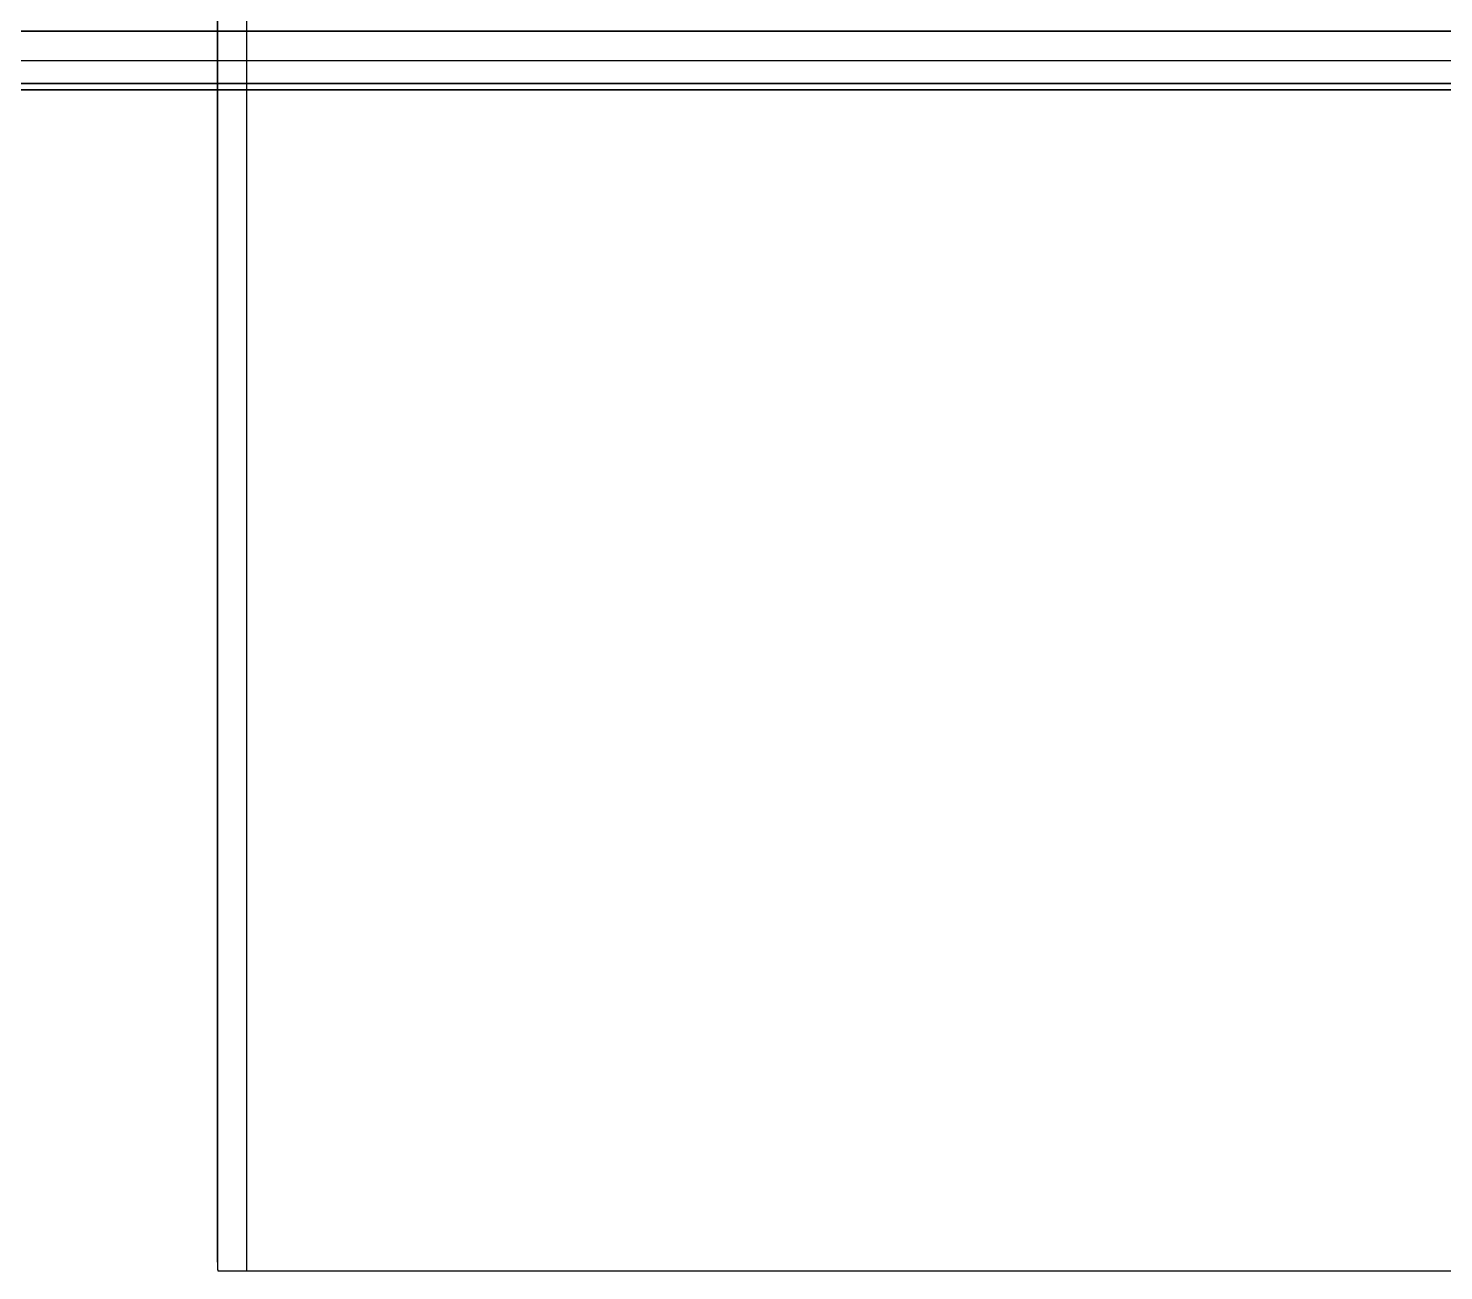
# Model space of a CAD drawing. Extents: x -20.3 to 9, y -60.3 to 4.7.
# Drawn here: x -5.965 to -2.95, y -2.766 to -0.119 of the extents above; entities that cross this region are included whole.
import ezdxf

# ---------------------------------------------------------------- set-up
doc = ezdxf.new("R2010")
doc.units = 0
doc.layers.get('0').update_dxf_attribs({"linetype": 'CONTINUOUS'})

# ---------------------------------------------------------------- blocks, each defined once
blk = doc.blocks.new('*U12')
at = {"color": 1, "extrusion": (2e-16, -1.2e-15, -1)}
for p, q in [((-5.5625, -2.7478, -8.4176), (-5.5625, 2.7166, -8.4176)), ((-5.5618, -2.7656, -8.4176), (5.5618, -2.7656, -8.4176))]:
    blk.add_line(p, q, dxfattribs=at)
at = {"color": 1, "extrusion": (-1, 0, -2e-16)}
blk.add_line((-5.5625, -2.7478, -8.4176), (-5.5625, 2.7166, -8.4176), dxfattribs=at)
at = {"color": 1, "extrusion": (0, -1, 5e-16)}
for p, q in [((-5.5618, -2.7656, -8.4176), (5.5618, -2.7656, -8.4176)), ((-5.5, -2.7656, -8.3551), (5.5, -2.7656, -8.3551))]:
    blk.add_line(p, q, dxfattribs=at)
at = {"color": 1}
blk.add_line((-5.5, -2.7656, -8.3551), (5.5, -2.7656, -8.3551), dxfattribs=at)
for points in [[(-5.5625, -2.7478, -8.4176), (-5.5625, -2.7479, -8.4176), (-5.5625, -2.7481, -8.4176), (-5.5625, -2.7482, -8.4176), (-5.5625, -2.7483, -8.4176), (-5.5625, -2.7485, -8.4176), (-5.5625, -2.7486, -8.4176), (-5.5625, -2.7487, -8.4176), (-5.5625, -2.7489, -8.4176), (-5.5625, -2.749, -8.4176), (-5.5625, -2.7492, -8.4176), (-5.5625, -2.7493, -8.4176), (-5.5625, -2.7494, -8.4176), (-5.5625, -2.7496, -8.4176), (-5.5625, -2.7497, -8.4176), (-5.5625, -2.7498, -8.4176), (-5.5625, -2.75, -8.4176), (-5.5625, -2.7501, -8.4176), (-5.5625, -2.7502, -8.4176), (-5.5625, -2.7504, -8.4176), (-5.5625, -2.7505, -8.4176), (-5.5625, -2.7506, -8.4176), (-5.5625, -2.7508, -8.4176), (-5.5625, -2.7509, -8.4176), (-5.5625, -2.7511, -8.4176), (-5.5625, -2.7512, -8.4176), (-5.5625, -2.7513, -8.4176), (-5.5625, -2.7515, -8.4176), (-5.5625, -2.7516, -8.4176), (-5.5625, -2.7517, -8.4176), (-5.5625, -2.7519, -8.4176), (-5.5625, -2.752, -8.4176), (-5.5625, -2.7522, -8.4176), (-5.5625, -2.7523, -8.4176), (-5.5625, -2.7524, -8.4176), (-5.5625, -2.7526, -8.4176), (-5.5625, -2.7527, -8.4176), (-5.5624, -2.7529, -8.4176), (-5.5624, -2.753, -8.4176), (-5.5624, -2.7531, -8.4176), (-5.5624, -2.7533, -8.4176), (-5.5624, -2.7534, -8.4176), (-5.5624, -2.7535, -8.4176), (-5.5624, -2.7537, -8.4176), (-5.5624, -2.7538, -8.4176), (-5.5624, -2.754, -8.4176), (-5.5624, -2.7541, -8.4176), (-5.5624, -2.7542, -8.4176), (-5.5624, -2.7544, -8.4176), (-5.5624, -2.7545, -8.4176), (-5.5624, -2.7547, -8.4176), (-5.5624, -2.7548, -8.4176), (-5.5624, -2.7549, -8.4176), (-5.5624, -2.7551, -8.4176), (-5.5624, -2.7552, -8.4176), (-5.5624, -2.7553, -8.4176), (-5.5624, -2.7555, -8.4176), (-5.5624, -2.7556, -8.4176), (-5.5624, -2.7558, -8.4176), (-5.5624, -2.7559, -8.4176), (-5.5624, -2.7561, -8.4176), (-5.5623, -2.7562, -8.4176), (-5.5623, -2.7563, -8.4176), (-5.5623, -2.7565, -8.4176), (-5.5623, -2.7566, -8.4176), (-5.5623, -2.7568, -8.4176), (-5.5623, -2.7569, -8.4176), (-5.5623, -2.757, -8.4176), (-5.5623, -2.7572, -8.4176), (-5.5623, -2.7573, -8.4176), (-5.5623, -2.7575, -8.4176), (-5.5623, -2.7576, -8.4176), (-5.5623, -2.7578, -8.4176), (-5.5623, -2.7579, -8.4176), (-5.5623, -2.758, -8.4176), (-5.5623, -2.7582, -8.4176), (-5.5622, -2.7583, -8.4176), (-5.5622, -2.7585, -8.4176), (-5.5622, -2.7586, -8.4176), (-5.5622, -2.7587, -8.4176), (-5.5622, -2.7589, -8.4176), (-5.5622, -2.759, -8.4176), (-5.5622, -2.7592, -8.4176), (-5.5622, -2.7593, -8.4176), (-5.5622, -2.7595, -8.4176), (-5.5622, -2.7596, -8.4176), (-5.5622, -2.7597, -8.4176), (-5.5622, -2.7599, -8.4176), (-5.5622, -2.76, -8.4176), (-5.5622, -2.7602, -8.4176), (-5.5621, -2.7603, -8.4176), (-5.5621, -2.7605, -8.4176), (-5.5621, -2.7606, -8.4176), (-5.5621, -2.7607, -8.4176), (-5.5621, -2.7609, -8.4176), (-5.5621, -2.761, -8.4176), (-5.5621, -2.7612, -8.4176), (-5.5621, -2.7613, -8.4176), (-5.5621, -2.7614, -8.4176), (-5.5621, -2.7616, -8.4176), (-5.5621, -2.7617, -8.4176), (-5.5621, -2.7619, -8.4176), (-5.562, -2.762, -8.4176), (-5.562, -2.7622, -8.4176), (-5.562, -2.7623, -8.4176), (-5.562, -2.7624, -8.4176), (-5.562, -2.7626, -8.4176), (-5.562, -2.7627, -8.4176), (-5.562, -2.7629, -8.4176), (-5.562, -2.763, -8.4176), (-5.562, -2.7632, -8.4176), (-5.562, -2.7633, -8.4176), (-5.562, -2.7635, -8.4176), (-5.5619, -2.7636, -8.4176), (-5.5619, -2.7637, -8.4176), (-5.5619, -2.7639, -8.4176), (-5.5619, -2.764, -8.4176), (-5.5619, -2.7642, -8.4176), (-5.5619, -2.7643, -8.4176), (-5.5619, -2.7645, -8.4176), (-5.5619, -2.7646, -8.4176), (-5.5618, -2.7648, -8.4176), (-5.5618, -2.7649, -8.4176), (-5.5618, -2.7651, -8.4176), (-5.5618, -2.7652, -8.4176), (-5.5618, -2.7653, -8.4176), (-5.5618, -2.7655, -8.4176), (-5.5618, -2.7656, -8.4176)], [(-5.5625, -2.7478, -8.4176), (-5.5625, -2.7479, -8.4176), (-5.5625, -2.7481, -8.4176), (-5.5625, -2.7482, -8.4176), (-5.5625, -2.7483, -8.4176), (-5.5625, -2.7485, -8.4176), (-5.5625, -2.7486, -8.4176), (-5.5625, -2.7487, -8.4176), (-5.5625, -2.7489, -8.4176), (-5.5625, -2.749, -8.4176), (-5.5625, -2.7492, -8.4176), (-5.5625, -2.7493, -8.4176), (-5.5625, -2.7494, -8.4176), (-5.5625, -2.7496, -8.4176), (-5.5625, -2.7497, -8.4176), (-5.5625, -2.7498, -8.4176), (-5.5625, -2.75, -8.4176), (-5.5625, -2.7501, -8.4176), (-5.5625, -2.7502, -8.4176), (-5.5625, -2.7504, -8.4176), (-5.5625, -2.7505, -8.4176), (-5.5625, -2.7506, -8.4176), (-5.5625, -2.7508, -8.4176), (-5.5625, -2.7509, -8.4176), (-5.5625, -2.7511, -8.4176), (-5.5625, -2.7512, -8.4176), (-5.5625, -2.7513, -8.4176), (-5.5625, -2.7515, -8.4176), (-5.5625, -2.7516, -8.4176), (-5.5625, -2.7517, -8.4176), (-5.5625, -2.7519, -8.4176), (-5.5625, -2.752, -8.4176), (-5.5625, -2.7522, -8.4176), (-5.5625, -2.7523, -8.4176), (-5.5625, -2.7524, -8.4176), (-5.5625, -2.7526, -8.4176), (-5.5625, -2.7527, -8.4176), (-5.5624, -2.7529, -8.4176), (-5.5624, -2.753, -8.4176), (-5.5624, -2.7531, -8.4176), (-5.5624, -2.7533, -8.4176), (-5.5624, -2.7534, -8.4176), (-5.5624, -2.7535, -8.4176), (-5.5624, -2.7537, -8.4176), (-5.5624, -2.7538, -8.4176), (-5.5624, -2.754, -8.4176), (-5.5624, -2.7541, -8.4176), (-5.5624, -2.7542, -8.4176), (-5.5624, -2.7544, -8.4176), (-5.5624, -2.7545, -8.4176), (-5.5624, -2.7547, -8.4176), (-5.5624, -2.7548, -8.4176), (-5.5624, -2.7549, -8.4176), (-5.5624, -2.7551, -8.4176), (-5.5624, -2.7552, -8.4176), (-5.5624, -2.7553, -8.4176), (-5.5624, -2.7555, -8.4176), (-5.5624, -2.7556, -8.4176), (-5.5624, -2.7558, -8.4176), (-5.5624, -2.7559, -8.4176), (-5.5624, -2.7561, -8.4176), (-5.5623, -2.7562, -8.4176), (-5.5623, -2.7563, -8.4176), (-5.5623, -2.7565, -8.4176), (-5.5623, -2.7566, -8.4176), (-5.5623, -2.7568, -8.4176), (-5.5623, -2.7569, -8.4176), (-5.5623, -2.757, -8.4176), (-5.5623, -2.7572, -8.4176), (-5.5623, -2.7573, -8.4176), (-5.5623, -2.7575, -8.4176), (-5.5623, -2.7576, -8.4176), (-5.5623, -2.7578, -8.4176), (-5.5623, -2.7579, -8.4176), (-5.5623, -2.758, -8.4176), (-5.5623, -2.7582, -8.4176), (-5.5622, -2.7583, -8.4176), (-5.5622, -2.7585, -8.4176), (-5.5622, -2.7586, -8.4176), (-5.5622, -2.7587, -8.4176), (-5.5622, -2.7589, -8.4176), (-5.5622, -2.759, -8.4176), (-5.5622, -2.7592, -8.4176), (-5.5622, -2.7593, -8.4176), (-5.5622, -2.7595, -8.4176), (-5.5622, -2.7596, -8.4176), (-5.5622, -2.7597, -8.4176), (-5.5622, -2.7599, -8.4176), (-5.5622, -2.76, -8.4176), (-5.5622, -2.7602, -8.4176), (-5.5621, -2.7603, -8.4176), (-5.5621, -2.7605, -8.4176), (-5.5621, -2.7606, -8.4176), (-5.5621, -2.7607, -8.4176), (-5.5621, -2.7609, -8.4176), (-5.5621, -2.761, -8.4176), (-5.5621, -2.7612, -8.4176), (-5.5621, -2.7613, -8.4176), (-5.5621, -2.7614, -8.4176), (-5.5621, -2.7616, -8.4176), (-5.5621, -2.7617, -8.4176), (-5.5621, -2.7619, -8.4176), (-5.562, -2.762, -8.4176), (-5.562, -2.7622, -8.4176), (-5.562, -2.7623, -8.4176), (-5.562, -2.7624, -8.4176), (-5.562, -2.7626, -8.4176), (-5.562, -2.7627, -8.4176), (-5.562, -2.7629, -8.4176), (-5.562, -2.763, -8.4176), (-5.562, -2.7632, -8.4176), (-5.562, -2.7633, -8.4176), (-5.562, -2.7635, -8.4176), (-5.5619, -2.7636, -8.4176), (-5.5619, -2.7637, -8.4176), (-5.5619, -2.7639, -8.4176), (-5.5619, -2.764, -8.4176), (-5.5619, -2.7642, -8.4176), (-5.5619, -2.7643, -8.4176), (-5.5619, -2.7645, -8.4176), (-5.5619, -2.7646, -8.4176), (-5.5618, -2.7648, -8.4176), (-5.5618, -2.7649, -8.4176), (-5.5618, -2.7651, -8.4176), (-5.5618, -2.7652, -8.4176), (-5.5618, -2.7653, -8.4176), (-5.5618, -2.7655, -8.4176), (-5.5618, -2.7656, -8.4176)], [(-5.5618, -2.7656, -8.4176), (-5.5617, -2.7656, -8.4173), (-5.5617, -2.7656, -8.417), (-5.5617, -2.7656, -8.4167), (-5.5616, -2.7656, -8.4164), (-5.5616, -2.7656, -8.4161), (-5.5615, -2.7656, -8.4158), (-5.5615, -2.7656, -8.4155), (-5.5614, -2.7656, -8.4152), (-5.5614, -2.7656, -8.4149), (-5.5613, -2.7656, -8.4146), (-5.5613, -2.7656, -8.4143), (-5.5612, -2.7656, -8.4139), (-5.5612, -2.7656, -8.4137), (-5.5611, -2.7656, -8.4133), (-5.5611, -2.7656, -8.413), (-5.561, -2.7656, -8.4127), (-5.5609, -2.7656, -8.4124), (-5.5609, -2.7656, -8.4121), (-5.5608, -2.7656, -8.4118), (-5.5608, -2.7656, -8.4115), (-5.5607, -2.7656, -8.4112), (-5.5606, -2.7656, -8.4109), (-5.5606, -2.7656, -8.4106), (-5.5605, -2.7656, -8.4103), (-5.5604, -2.7656, -8.41), (-5.5604, -2.7656, -8.4097), (-5.5603, -2.7656, -8.4094), (-5.5602, -2.7656, -8.4091), (-5.5602, -2.7656, -8.4088), (-5.5601, -2.7656, -8.4085), (-5.56, -2.7656, -8.4082), (-5.5599, -2.7656, -8.4079), (-5.5599, -2.7656, -8.4076), (-5.5598, -2.7656, -8.4073), (-5.5597, -2.7656, -8.407), (-5.5596, -2.7656, -8.4067), (-5.5596, -2.7656, -8.4064), (-5.5595, -2.7656, -8.4062), (-5.5594, -2.7656, -8.4059), (-5.5593, -2.7656, -8.4056), (-5.5592, -2.7656, -8.4053), (-5.5592, -2.7656, -8.405), (-5.5591, -2.7656, -8.4047), (-5.559, -2.7656, -8.4044), (-5.5589, -2.7656, -8.4041), (-5.5588, -2.7656, -8.4038), (-5.5587, -2.7656, -8.4035), (-5.5586, -2.7656, -8.4033), (-5.5586, -2.7656, -8.403), (-5.5585, -2.7656, -8.4027), (-5.5584, -2.7656, -8.4024), (-5.5583, -2.7656, -8.4021), (-5.5582, -2.7656, -8.4019), (-5.5581, -2.7656, -8.4016), (-5.558, -2.7656, -8.4013), (-5.5579, -2.7656, -8.401), (-5.5578, -2.7656, -8.4008), (-5.5577, -2.7656, -8.4005), (-5.5576, -2.7656, -8.4002), (-5.5575, -2.7656, -8.3999), (-5.5574, -2.7656, -8.3997), (-5.5573, -2.7656, -8.3994), (-5.5572, -2.7656, -8.3991), (-5.5571, -2.7656, -8.3989), (-5.557, -2.7656, -8.3986), (-5.5569, -2.7656, -8.3983), (-5.5568, -2.7656, -8.3981), (-5.5567, -2.7656, -8.3978), (-5.5566, -2.7656, -8.3975), (-5.5565, -2.7656, -8.3973), (-5.5564, -2.7656, -8.397), (-5.5563, -2.7656, -8.3967), (-5.5562, -2.7656, -8.3965), (-5.5561, -2.7656, -8.3962), (-5.556, -2.7656, -8.3959), (-5.5558, -2.7656, -8.3956), (-5.5557, -2.7656, -8.3954), (-5.5556, -2.7656, -8.3951), (-5.5555, -2.7656, -8.3948), (-5.5553, -2.7656, -8.3946), (-5.5552, -2.7656, -8.3943), (-5.5551, -2.7656, -8.394), (-5.555, -2.7656, -8.3938), (-5.5549, -2.7656, -8.3935), (-5.5547, -2.7656, -8.3932), (-5.5546, -2.7656, -8.3929), (-5.5545, -2.7656, -8.3927), (-5.5543, -2.7656, -8.3924), (-5.5542, -2.7656, -8.3921), (-5.5541, -2.7656, -8.3918), (-5.5539, -2.7656, -8.3916), (-5.5538, -2.7656, -8.3913), (-5.5536, -2.7656, -8.391), (-5.5535, -2.7656, -8.3908), (-5.5534, -2.7656, -8.3905), (-5.5532, -2.7656, -8.3902), (-5.5531, -2.7656, -8.39), (-5.5529, -2.7656, -8.3897), (-5.5528, -2.7656, -8.3894), (-5.5526, -2.7656, -8.3891), (-5.5525, -2.7656, -8.3889), (-5.5523, -2.7656, -8.3886), (-5.5522, -2.7656, -8.3883), (-5.552, -2.7656, -8.3881), (-5.5519, -2.7656, -8.3878), (-5.5517, -2.7656, -8.3875), (-5.5516, -2.7656, -8.3873), (-5.5514, -2.7656, -8.387), (-5.5513, -2.7656, -8.3867), (-5.5511, -2.7656, -8.3865), (-5.5509, -2.7656, -8.3862), (-5.5508, -2.7656, -8.3859), (-5.5506, -2.7656, -8.3857), (-5.5505, -2.7656, -8.3854), (-5.5503, -2.7656, -8.3851), (-5.5501, -2.7656, -8.3849), (-5.55, -2.7656, -8.3846), (-5.5498, -2.7656, -8.3844), (-5.5496, -2.7656, -8.3841), (-5.5495, -2.7656, -8.3838), (-5.5493, -2.7656, -8.3836), (-5.5491, -2.7656, -8.3833), (-5.549, -2.7656, -8.3831), (-5.5488, -2.7656, -8.3828), (-5.5486, -2.7656, -8.3826), (-5.5484, -2.7656, -8.3823), (-5.5483, -2.7656, -8.382), (-5.5481, -2.7656, -8.3818), (-5.5479, -2.7656, -8.3816), (-5.5477, -2.7656, -8.3813), (-5.5476, -2.7656, -8.3811), (-5.5474, -2.7656, -8.3808), (-5.5472, -2.7656, -8.3806), (-5.547, -2.7656, -8.3803), (-5.5469, -2.7656, -8.3801), (-5.5467, -2.7656, -8.3798), (-5.5465, -2.7656, -8.3796), (-5.5463, -2.7656, -8.3793), (-5.5461, -2.7656, -8.3791), (-5.546, -2.7656, -8.3789), (-5.5458, -2.7656, -8.3786), (-5.5456, -2.7656, -8.3784), (-5.5454, -2.7656, -8.3782), (-5.5452, -2.7656, -8.3779), (-5.545, -2.7656, -8.3777), (-5.5449, -2.7656, -8.3775), (-5.5447, -2.7656, -8.3772), (-5.5445, -2.7656, -8.377), (-5.5443, -2.7656, -8.3768), (-5.5441, -2.7656, -8.3766), (-5.5439, -2.7656, -8.3764), (-5.5437, -2.7656, -8.3761), (-5.5436, -2.7656, -8.3759), (-5.5434, -2.7656, -8.3757), (-5.5432, -2.7656, -8.3755), (-5.543, -2.7656, -8.3753), (-5.5428, -2.7656, -8.3751), (-5.5426, -2.7656, -8.3749), (-5.5424, -2.7656, -8.3746), (-5.5422, -2.7656, -8.3744), (-5.542, -2.7656, -8.3742), (-5.5418, -2.7656, -8.374), (-5.5416, -2.7656, -8.3738), (-5.5414, -2.7656, -8.3736), (-5.5412, -2.7656, -8.3734), (-5.541, -2.7656, -8.3732), (-5.5408, -2.7656, -8.373), (-5.5406, -2.7656, -8.3728), (-5.5404, -2.7656, -8.3726), (-5.5402, -2.7656, -8.3724), (-5.54, -2.7656, -8.3721), (-5.5397, -2.7656, -8.3719), (-5.5395, -2.7656, -8.3717), (-5.5393, -2.7656, -8.3715), (-5.5391, -2.7656, -8.3713), (-5.5389, -2.7656, -8.3711), (-5.5386, -2.7656, -8.3709), (-5.5384, -2.7656, -8.3707), (-5.5382, -2.7656, -8.3705), (-5.538, -2.7656, -8.3703), (-5.5377, -2.7656, -8.3701), (-5.5375, -2.7656, -8.3699), (-5.5373, -2.7656, -8.3697), (-5.5371, -2.7656, -8.3695), (-5.5368, -2.7656, -8.3693), (-5.5366, -2.7656, -8.3691), (-5.5364, -2.7656, -8.3689), (-5.5361, -2.7656, -8.3687), (-5.5359, -2.7656, -8.3685), (-5.5357, -2.7656, -8.3683), (-5.5354, -2.7656, -8.3681), (-5.5352, -2.7656, -8.3679), (-5.5349, -2.7656, -8.3677), (-5.5347, -2.7656, -8.3676), (-5.5344, -2.7656, -8.3674), (-5.5342, -2.7656, -8.3672), (-5.5339, -2.7656, -8.367), (-5.5337, -2.7656, -8.3668), (-5.5335, -2.7656, -8.3666), (-5.5332, -2.7656, -8.3664), (-5.533, -2.7656, -8.3663), (-5.5327, -2.7656, -8.3661), (-5.5325, -2.7656, -8.3659), (-5.5322, -2.7656, -8.3657), (-5.532, -2.7656, -8.3655), (-5.5317, -2.7656, -8.3654), (-5.5315, -2.7656, -8.3652), (-5.5312, -2.7656, -8.365), (-5.5309, -2.7656, -8.3648), (-5.5307, -2.7656, -8.3647), (-5.5304, -2.7656, -8.3645), (-5.5302, -2.7656, -8.3643), (-5.5299, -2.7656, -8.3642), (-5.5297, -2.7656, -8.364), (-5.5294, -2.7656, -8.3638), (-5.5291, -2.7656, -8.3637), (-5.5289, -2.7656, -8.3635), (-5.5286, -2.7656, -8.3633), (-5.5284, -2.7656, -8.3632), (-5.5281, -2.7656, -8.363), (-5.5279, -2.7656, -8.3629), (-5.5276, -2.7656, -8.3627), (-5.5274, -2.7656, -8.3626), (-5.5271, -2.7656, -8.3624), (-5.5268, -2.7656, -8.3623), (-5.5266, -2.7656, -8.3621), (-5.5263, -2.7656, -8.362), (-5.526, -2.7656, -8.3618), (-5.5258, -2.7656, -8.3617), (-5.5255, -2.7656, -8.3615), (-5.5253, -2.7656, -8.3614), (-5.525, -2.7656, -8.3613), (-5.5248, -2.7656, -8.3611), (-5.5245, -2.7656, -8.361), (-5.5242, -2.7656, -8.3609), (-5.524, -2.7656, -8.3607), (-5.5237, -2.7656, -8.3606), (-5.5235, -2.7656, -8.3605), (-5.5232, -2.7656, -8.3604), (-5.5229, -2.7656, -8.3602), (-5.5227, -2.7656, -8.3601), (-5.5224, -2.7656, -8.36), (-5.5222, -2.7656, -8.3599), (-5.5219, -2.7656, -8.3598), (-5.5216, -2.7656, -8.3597), (-5.5214, -2.7656, -8.3596), (-5.5211, -2.7656, -8.3594), (-5.5208, -2.7656, -8.3593), (-5.5206, -2.7656, -8.3592), (-5.5203, -2.7656, -8.3591), (-5.52, -2.7656, -8.359), (-5.5197, -2.7656, -8.3589), (-5.5195, -2.7656, -8.3588), (-5.5192, -2.7656, -8.3587), (-5.5189, -2.7656, -8.3586), (-5.5186, -2.7656, -8.3585), (-5.5183, -2.7656, -8.3584), (-5.5181, -2.7656, -8.3583), (-5.5178, -2.7656, -8.3582), (-5.5175, -2.7656, -8.3581), (-5.5172, -2.7656, -8.358), (-5.5169, -2.7656, -8.3579), (-5.5166, -2.7656, -8.3578), (-5.5163, -2.7656, -8.3577), (-5.516, -2.7656, -8.3576), (-5.5158, -2.7656, -8.3575), (-5.5155, -2.7656, -8.3575), (-5.5152, -2.7656, -8.3574), (-5.5149, -2.7656, -8.3573), (-5.5146, -2.7656, -8.3572), (-5.5143, -2.7656, -8.3571), (-5.514, -2.7656, -8.357), (-5.5137, -2.7656, -8.357), (-5.5134, -2.7656, -8.3569), (-5.5131, -2.7656, -8.3568), (-5.5128, -2.7656, -8.3567), (-5.5125, -2.7656, -8.3567), (-5.5122, -2.7656, -8.3566), (-5.5119, -2.7656, -8.3565), (-5.5116, -2.7656, -8.3565), (-5.5113, -2.7656, -8.3564), (-5.511, -2.7656, -8.3563), (-5.5107, -2.7656, -8.3563), (-5.5104, -2.7656, -8.3562), (-5.5101, -2.7656, -8.3561), (-5.5098, -2.7656, -8.3561), (-5.5095, -2.7656, -8.356), (-5.5092, -2.7656, -8.356), (-5.5089, -2.7656, -8.3559), (-5.5086, -2.7656, -8.3559), (-5.5083, -2.7656, -8.3558), (-5.508, -2.7656, -8.3558), (-5.5077, -2.7656, -8.3557), (-5.5074, -2.7656, -8.3557), (-5.5071, -2.7656, -8.3556), (-5.5068, -2.7656, -8.3556), (-5.5065, -2.7656, -8.3556), (-5.5062, -2.7656, -8.3555), (-5.5059, -2.7656, -8.3555), (-5.5056, -2.7656, -8.3554), (-5.5053, -2.7656, -8.3554), (-5.505, -2.7656, -8.3554), (-5.5047, -2.7656, -8.3553), (-5.5044, -2.7656, -8.3553), (-5.5041, -2.7656, -8.3553), (-5.5038, -2.7656, -8.3553), (-5.5035, -2.7656, -8.3552), (-5.5032, -2.7656, -8.3552), (-5.5029, -2.7656, -8.3552), (-5.5026, -2.7656, -8.3552), (-5.5023, -2.7656, -8.3552), (-5.502, -2.7656, -8.3552), (-5.5017, -2.7656, -8.3552), (-5.5014, -2.7656, -8.3551), (-5.5011, -2.7656, -8.3551), (-5.5009, -2.7656, -8.3551), (-5.5006, -2.7656, -8.3551), (-5.5003, -2.7656, -8.3551), (-5.5, -2.7656, -8.3551)], [(-5.5618, -2.7656, -8.4176), (-5.5617, -2.7656, -8.4173), (-5.5617, -2.7656, -8.417), (-5.5617, -2.7656, -8.4167), (-5.5616, -2.7656, -8.4164), (-5.5616, -2.7656, -8.4161), (-5.5615, -2.7656, -8.4158), (-5.5615, -2.7656, -8.4155), (-5.5614, -2.7656, -8.4152), (-5.5614, -2.7656, -8.4149), (-5.5613, -2.7656, -8.4146), (-5.5613, -2.7656, -8.4143), (-5.5612, -2.7656, -8.4139), (-5.5612, -2.7656, -8.4137), (-5.5611, -2.7656, -8.4133), (-5.5611, -2.7656, -8.413), (-5.561, -2.7656, -8.4127), (-5.5609, -2.7656, -8.4124), (-5.5609, -2.7656, -8.4121), (-5.5608, -2.7656, -8.4118), (-5.5608, -2.7656, -8.4115), (-5.5607, -2.7656, -8.4112), (-5.5606, -2.7656, -8.4109), (-5.5606, -2.7656, -8.4106), (-5.5605, -2.7656, -8.4103), (-5.5604, -2.7656, -8.41), (-5.5604, -2.7656, -8.4097), (-5.5603, -2.7656, -8.4094), (-5.5602, -2.7656, -8.4091), (-5.5602, -2.7656, -8.4088), (-5.5601, -2.7656, -8.4085), (-5.56, -2.7656, -8.4082), (-5.5599, -2.7656, -8.4079), (-5.5599, -2.7656, -8.4076), (-5.5598, -2.7656, -8.4073), (-5.5597, -2.7656, -8.407), (-5.5596, -2.7656, -8.4067), (-5.5596, -2.7656, -8.4064), (-5.5595, -2.7656, -8.4062), (-5.5594, -2.7656, -8.4059), (-5.5593, -2.7656, -8.4056), (-5.5592, -2.7656, -8.4053), (-5.5592, -2.7656, -8.405), (-5.5591, -2.7656, -8.4047), (-5.559, -2.7656, -8.4044), (-5.5589, -2.7656, -8.4041), (-5.5588, -2.7656, -8.4038), (-5.5587, -2.7656, -8.4035), (-5.5586, -2.7656, -8.4033), (-5.5586, -2.7656, -8.403), (-5.5585, -2.7656, -8.4027), (-5.5584, -2.7656, -8.4024), (-5.5583, -2.7656, -8.4021), (-5.5582, -2.7656, -8.4019), (-5.5581, -2.7656, -8.4016), (-5.558, -2.7656, -8.4013), (-5.5579, -2.7656, -8.401), (-5.5578, -2.7656, -8.4008), (-5.5577, -2.7656, -8.4005), (-5.5576, -2.7656, -8.4002), (-5.5575, -2.7656, -8.3999), (-5.5574, -2.7656, -8.3997), (-5.5573, -2.7656, -8.3994), (-5.5572, -2.7656, -8.3991), (-5.5571, -2.7656, -8.3989), (-5.557, -2.7656, -8.3986), (-5.5569, -2.7656, -8.3983), (-5.5568, -2.7656, -8.3981), (-5.5567, -2.7656, -8.3978), (-5.5566, -2.7656, -8.3975), (-5.5565, -2.7656, -8.3973), (-5.5564, -2.7656, -8.397), (-5.5563, -2.7656, -8.3967), (-5.5562, -2.7656, -8.3965), (-5.5561, -2.7656, -8.3962), (-5.556, -2.7656, -8.3959), (-5.5558, -2.7656, -8.3956), (-5.5557, -2.7656, -8.3954), (-5.5556, -2.7656, -8.3951), (-5.5555, -2.7656, -8.3948), (-5.5553, -2.7656, -8.3946), (-5.5552, -2.7656, -8.3943), (-5.5551, -2.7656, -8.394), (-5.555, -2.7656, -8.3938), (-5.5549, -2.7656, -8.3935), (-5.5547, -2.7656, -8.3932), (-5.5546, -2.7656, -8.3929), (-5.5545, -2.7656, -8.3927), (-5.5543, -2.7656, -8.3924), (-5.5542, -2.7656, -8.3921), (-5.5541, -2.7656, -8.3918), (-5.5539, -2.7656, -8.3916), (-5.5538, -2.7656, -8.3913), (-5.5536, -2.7656, -8.391), (-5.5535, -2.7656, -8.3908), (-5.5534, -2.7656, -8.3905), (-5.5532, -2.7656, -8.3902), (-5.5531, -2.7656, -8.39), (-5.5529, -2.7656, -8.3897), (-5.5528, -2.7656, -8.3894), (-5.5526, -2.7656, -8.3891), (-5.5525, -2.7656, -8.3889), (-5.5523, -2.7656, -8.3886), (-5.5522, -2.7656, -8.3883), (-5.552, -2.7656, -8.3881), (-5.5519, -2.7656, -8.3878), (-5.5517, -2.7656, -8.3875), (-5.5516, -2.7656, -8.3873), (-5.5514, -2.7656, -8.387), (-5.5513, -2.7656, -8.3867), (-5.5511, -2.7656, -8.3865), (-5.5509, -2.7656, -8.3862), (-5.5508, -2.7656, -8.3859), (-5.5506, -2.7656, -8.3857), (-5.5505, -2.7656, -8.3854), (-5.5503, -2.7656, -8.3851), (-5.5501, -2.7656, -8.3849), (-5.55, -2.7656, -8.3846), (-5.5498, -2.7656, -8.3844), (-5.5496, -2.7656, -8.3841), (-5.5495, -2.7656, -8.3838), (-5.5493, -2.7656, -8.3836), (-5.5491, -2.7656, -8.3833), (-5.549, -2.7656, -8.3831), (-5.5488, -2.7656, -8.3828), (-5.5486, -2.7656, -8.3826), (-5.5484, -2.7656, -8.3823), (-5.5483, -2.7656, -8.382), (-5.5481, -2.7656, -8.3818), (-5.5479, -2.7656, -8.3816), (-5.5477, -2.7656, -8.3813), (-5.5476, -2.7656, -8.3811), (-5.5474, -2.7656, -8.3808), (-5.5472, -2.7656, -8.3806), (-5.547, -2.7656, -8.3803), (-5.5469, -2.7656, -8.3801), (-5.5467, -2.7656, -8.3798), (-5.5465, -2.7656, -8.3796), (-5.5463, -2.7656, -8.3793), (-5.5461, -2.7656, -8.3791), (-5.546, -2.7656, -8.3789), (-5.5458, -2.7656, -8.3786), (-5.5456, -2.7656, -8.3784), (-5.5454, -2.7656, -8.3782), (-5.5452, -2.7656, -8.3779), (-5.545, -2.7656, -8.3777), (-5.5449, -2.7656, -8.3775), (-5.5447, -2.7656, -8.3772), (-5.5445, -2.7656, -8.377), (-5.5443, -2.7656, -8.3768), (-5.5441, -2.7656, -8.3766), (-5.5439, -2.7656, -8.3764), (-5.5437, -2.7656, -8.3761), (-5.5436, -2.7656, -8.3759), (-5.5434, -2.7656, -8.3757), (-5.5432, -2.7656, -8.3755), (-5.543, -2.7656, -8.3753), (-5.5428, -2.7656, -8.3751), (-5.5426, -2.7656, -8.3749), (-5.5424, -2.7656, -8.3746), (-5.5422, -2.7656, -8.3744), (-5.542, -2.7656, -8.3742), (-5.5418, -2.7656, -8.374), (-5.5416, -2.7656, -8.3738), (-5.5414, -2.7656, -8.3736), (-5.5412, -2.7656, -8.3734), (-5.541, -2.7656, -8.3732), (-5.5408, -2.7656, -8.373), (-5.5406, -2.7656, -8.3728), (-5.5404, -2.7656, -8.3726), (-5.5402, -2.7656, -8.3724), (-5.54, -2.7656, -8.3721), (-5.5397, -2.7656, -8.3719), (-5.5395, -2.7656, -8.3717), (-5.5393, -2.7656, -8.3715), (-5.5391, -2.7656, -8.3713), (-5.5389, -2.7656, -8.3711), (-5.5386, -2.7656, -8.3709), (-5.5384, -2.7656, -8.3707), (-5.5382, -2.7656, -8.3705), (-5.538, -2.7656, -8.3703), (-5.5377, -2.7656, -8.3701), (-5.5375, -2.7656, -8.3699), (-5.5373, -2.7656, -8.3697), (-5.5371, -2.7656, -8.3695), (-5.5368, -2.7656, -8.3693), (-5.5366, -2.7656, -8.3691), (-5.5364, -2.7656, -8.3689), (-5.5361, -2.7656, -8.3687), (-5.5359, -2.7656, -8.3685), (-5.5357, -2.7656, -8.3683), (-5.5354, -2.7656, -8.3681), (-5.5352, -2.7656, -8.3679), (-5.5349, -2.7656, -8.3677), (-5.5347, -2.7656, -8.3676), (-5.5344, -2.7656, -8.3674), (-5.5342, -2.7656, -8.3672), (-5.5339, -2.7656, -8.367), (-5.5337, -2.7656, -8.3668), (-5.5335, -2.7656, -8.3666), (-5.5332, -2.7656, -8.3664), (-5.533, -2.7656, -8.3663), (-5.5327, -2.7656, -8.3661), (-5.5325, -2.7656, -8.3659), (-5.5322, -2.7656, -8.3657), (-5.532, -2.7656, -8.3655), (-5.5317, -2.7656, -8.3654), (-5.5315, -2.7656, -8.3652), (-5.5312, -2.7656, -8.365), (-5.5309, -2.7656, -8.3648), (-5.5307, -2.7656, -8.3647), (-5.5304, -2.7656, -8.3645), (-5.5302, -2.7656, -8.3643), (-5.5299, -2.7656, -8.3642), (-5.5297, -2.7656, -8.364), (-5.5294, -2.7656, -8.3638), (-5.5291, -2.7656, -8.3637), (-5.5289, -2.7656, -8.3635), (-5.5286, -2.7656, -8.3633), (-5.5284, -2.7656, -8.3632), (-5.5281, -2.7656, -8.363), (-5.5279, -2.7656, -8.3629), (-5.5276, -2.7656, -8.3627), (-5.5274, -2.7656, -8.3626), (-5.5271, -2.7656, -8.3624), (-5.5268, -2.7656, -8.3623), (-5.5266, -2.7656, -8.3621), (-5.5263, -2.7656, -8.362), (-5.526, -2.7656, -8.3618), (-5.5258, -2.7656, -8.3617), (-5.5255, -2.7656, -8.3615), (-5.5253, -2.7656, -8.3614), (-5.525, -2.7656, -8.3613), (-5.5248, -2.7656, -8.3611), (-5.5245, -2.7656, -8.361), (-5.5242, -2.7656, -8.3609), (-5.524, -2.7656, -8.3607), (-5.5237, -2.7656, -8.3606), (-5.5235, -2.7656, -8.3605), (-5.5232, -2.7656, -8.3604), (-5.5229, -2.7656, -8.3602), (-5.5227, -2.7656, -8.3601), (-5.5224, -2.7656, -8.36), (-5.5222, -2.7656, -8.3599), (-5.5219, -2.7656, -8.3598), (-5.5216, -2.7656, -8.3597), (-5.5214, -2.7656, -8.3596), (-5.5211, -2.7656, -8.3594), (-5.5208, -2.7656, -8.3593), (-5.5206, -2.7656, -8.3592), (-5.5203, -2.7656, -8.3591), (-5.52, -2.7656, -8.359), (-5.5197, -2.7656, -8.3589), (-5.5195, -2.7656, -8.3588), (-5.5192, -2.7656, -8.3587), (-5.5189, -2.7656, -8.3586), (-5.5186, -2.7656, -8.3585), (-5.5183, -2.7656, -8.3584), (-5.5181, -2.7656, -8.3583), (-5.5178, -2.7656, -8.3582), (-5.5175, -2.7656, -8.3581), (-5.5172, -2.7656, -8.358), (-5.5169, -2.7656, -8.3579), (-5.5166, -2.7656, -8.3578), (-5.5163, -2.7656, -8.3577), (-5.516, -2.7656, -8.3576), (-5.5158, -2.7656, -8.3575), (-5.5155, -2.7656, -8.3575), (-5.5152, -2.7656, -8.3574), (-5.5149, -2.7656, -8.3573), (-5.5146, -2.7656, -8.3572), (-5.5143, -2.7656, -8.3571), (-5.514, -2.7656, -8.357), (-5.5137, -2.7656, -8.357), (-5.5134, -2.7656, -8.3569), (-5.5131, -2.7656, -8.3568), (-5.5128, -2.7656, -8.3567), (-5.5125, -2.7656, -8.3567), (-5.5122, -2.7656, -8.3566), (-5.5119, -2.7656, -8.3565), (-5.5116, -2.7656, -8.3565), (-5.5113, -2.7656, -8.3564), (-5.511, -2.7656, -8.3563), (-5.5107, -2.7656, -8.3563), (-5.5104, -2.7656, -8.3562), (-5.5101, -2.7656, -8.3561), (-5.5098, -2.7656, -8.3561), (-5.5095, -2.7656, -8.356), (-5.5092, -2.7656, -8.356), (-5.5089, -2.7656, -8.3559), (-5.5086, -2.7656, -8.3559), (-5.5083, -2.7656, -8.3558), (-5.508, -2.7656, -8.3558), (-5.5077, -2.7656, -8.3557), (-5.5074, -2.7656, -8.3557), (-5.5071, -2.7656, -8.3556), (-5.5068, -2.7656, -8.3556), (-5.5065, -2.7656, -8.3556), (-5.5062, -2.7656, -8.3555), (-5.5059, -2.7656, -8.3555), (-5.5056, -2.7656, -8.3554), (-5.5053, -2.7656, -8.3554), (-5.505, -2.7656, -8.3554), (-5.5047, -2.7656, -8.3553), (-5.5044, -2.7656, -8.3553), (-5.5041, -2.7656, -8.3553), (-5.5038, -2.7656, -8.3553), (-5.5035, -2.7656, -8.3552), (-5.5032, -2.7656, -8.3552), (-5.5029, -2.7656, -8.3552), (-5.5026, -2.7656, -8.3552), (-5.5023, -2.7656, -8.3552), (-5.502, -2.7656, -8.3552), (-5.5017, -2.7656, -8.3552), (-5.5014, -2.7656, -8.3551), (-5.5011, -2.7656, -8.3551), (-5.5009, -2.7656, -8.3551), (-5.5006, -2.7656, -8.3551), (-5.5003, -2.7656, -8.3551), (-5.5, -2.7656, -8.3551)]]:
    blk.add_polyline3d(points, dxfattribs=at)
at = {"color": 1, "extrusion": (1, 0, 2e-16)}
blk.add_arc((-0.0156, -12.8045, -5.5625), 5.1681, 58.085, 121.915, dxfattribs=at)
at = {"color": 1, "extrusion": (-1, 0, -2e-16)}
for centre, radius, start, end in [((0.0156, -12.8045, 5.5625), 5.1681, 58.085, 121.915), ((0.0156, -12.8045, 5.5), 5.2306, 58.2813, 121.7187), ((0.0156, -12.8045, 5.5), 5.2306, 58.2813, 121.7187)]:
    blk.add_arc(centre, radius, start, end, dxfattribs=at)
blk = doc.blocks.new('*U20')
at = {"color": 1}
for p, q in [((-8.5313, -0.125, -6.6562), (8.5312, -0.125, -6.6562)), ((8.5312, -0.125, 6.6562), (-8.5313, -0.125, 6.6562)), ((8.5312, -0.125, 6.6562), (-8.5313, -0.125, 6.6562)), ((8.5312, -0.25, -6.5312), (-8.5313, -0.25, -6.5312)), ((-8.5313, -0.25, 6.5312), (8.5312, -0.25, 6.5312))]:
    blk.add_line(p, q, dxfattribs=at)
at = {"color": 1, "extrusion": (0, 0, -1)}
blk.add_line((-8.5313, -0.125, -6.6562), (8.5312, -0.125, -6.6562), dxfattribs=at)
at = {"color": 1, "extrusion": (-1e-16, -0.5, 0.866025)}
blk.add_line((7.6662, -0.2365, -5.7246), (-7.6662, -0.2365, -5.7246), dxfattribs=at)
at = {"color": 1, "extrusion": (-1e-16, -0.5, -0.866025)}
blk.add_line((-7.6662, -0.2365, 5.7246), (7.6662, -0.2365, 5.7246), dxfattribs=at)
at = {"color": 1, "extrusion": (0, -0.866025, -0.5)}
for p, q in [((-7.6662, -0.2365, 5.7246), (7.6662, -0.2365, 5.7246)), ((7.7438, -0.25, 5.748), (-7.7438, -0.25, 5.748))]:
    blk.add_line(p, q, dxfattribs=at)
at = {"color": 1, "extrusion": (0, -0.866025, 0.5)}
for p, q in [((7.6662, -0.2365, -5.7246), (-7.6662, -0.2365, -5.7246)), ((-7.7438, -0.25, -5.748), (7.7438, -0.25, -5.748))]:
    blk.add_line(p, q, dxfattribs=at)
at = {"color": 1, "extrusion": (0, -1, 0)}
for p, q in [((8.5312, -0.25, -6.5312), (-8.5313, -0.25, -6.5312)), ((-8.5313, -0.25, 6.5312), (8.5312, -0.25, 6.5312)), ((7.7438, -0.25, 5.748), (-7.7438, -0.25, 5.748)), ((-7.7438, -0.25, -5.748), (7.7438, -0.25, -5.748))]:
    blk.add_line(p, q, dxfattribs=at)

msp = doc.modelspace()

# ---------------------------------------------------------------- linework, layer by layer
at = {"extrusion": (0, -1, 2e-16)}
for p, q in [((-8.9808, -0.1875, 6.8558), (8.9808, -0.1875, 6.8558)), ((-8.9808, -0.1875, -8.7109), (8.9808, -0.1875, -8.7109))]:
    msp.add_line(p, q, dxfattribs=at)

# ---------------------------------------------------------------- block references
for name in ['*U12', '*U20']:
    msp.add_blockref(name, (0, 0))

doc.saveas('drawing.dxf')
